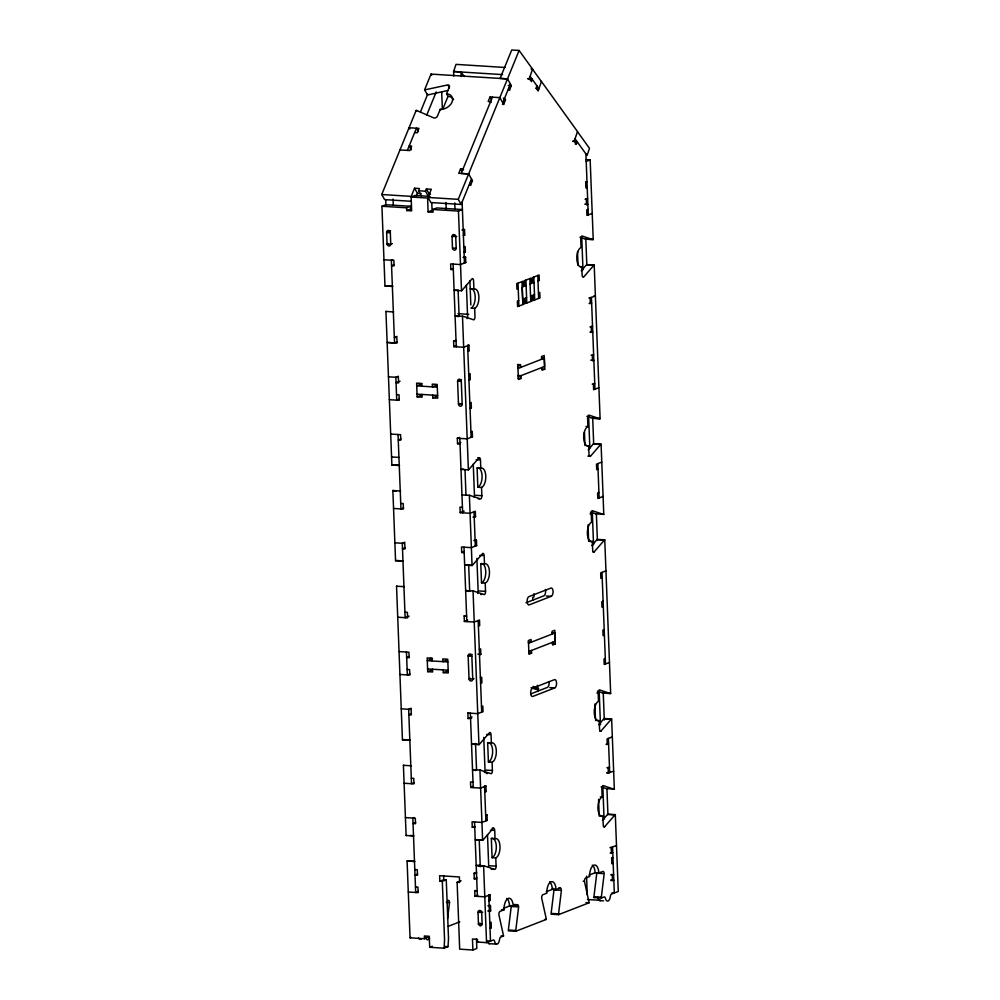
<?xml version="1.0" encoding="UTF-8"?>
<svg xmlns="http://www.w3.org/2000/svg" width="1000" height="1000" viewBox="0 0 1000 1000"><rect width="100%" height="100%" fill="white"/><g stroke="black" fill="none" stroke-linecap="round" stroke-linejoin="round"><path stroke-width="1.5" d="M444.087 948.188L444.562 939.987L442.312 881.363L446.262 879.837L448.512 938.45L448.038 946.65L444.087 948.188L429.688 947.275L429.275 936.287L424.338 935.975L424.438 938.725L410.05 937.812L407.088 861.012A2.8 1.312 -86.4 0 1 407.475 860.975M447.55 918.763L449.513 902.575A2.8 1.312 -86.4 0 0 448.1 900.337M511.087 905.487A2.8 1.312 -86.4 0 1 511.225 906.462L508.363 930.025A2.8 1.312 -86.4 0 0 508.338 930.825L515.737 931.3L546.3 919.412A2.8 1.312 -86.4 0 0 546.213 918.65L541.65 897.987A2.8 1.312 -86.4 0 1 542.863 894.725L546.812 893.188A9.8 4.588 -86.4 0 1 551.05 881.775A9.8 4.588 -86.4 0 1 556.038 889.6L559.987 888.062A2.8 1.312 -86.4 0 1 561.413 890.3L558.55 913.863A2.8 1.312 -86.4 0 0 558.525 914.663L551.112 914.2A2.8 1.312 -86.4 0 1 551.138 913.388L554 889.837A2.8 1.312 -86.4 0 0 553.725 888.413M515.737 931.3A2.8 1.312 -86.4 0 1 515.763 930.487L518.625 906.938A2.8 1.312 -86.4 0 0 517.2 904.7L514.113 904.5M596.75 872.712A2.8 1.312 -86.4 0 1 596.788 873.213L593.925 896.762A2.788 1.312 -86.4 0 0 593.9 897.562L601.312 898.037L604.087 896.95A2.8 1.312 -86.4 0 1 605.4 898.3A5.6 2.625 -86.4 0 0 608.025 901A5.6 2.625 -86.4 0 0 610.363 896.375A2.8 1.312 -86.4 0 1 611.538 894.062L618.263 891.45L615.312 814.638L607.913 814.175A2.8 1.312 -86.4 0 0 607.537 814.438L602.388 820.362M601.312 898.037A2.788 1.312 -86.4 0 1 601.337 897.225L604.188 873.675A2.8 1.312 -86.4 0 0 602.775 871.438L598.812 872.975L595.112 872.738L588.975 875.125M527.913 78.925L532.238 79.188L531.438 81.575L529.338 78.662L532.55 69.125L519.113 50.462L511.712 50L500.1 78.388L507.5 78.863L511.337 85.65L509.525 90.1L508.288 90.013M536.9 85.675L536.1 88.062L538.2 90.975L541.413 81.438L577.487 131.562L574.275 141.1L576.375 144.025L577.175 141.637L572.85 141.363M453.55 99.637A9.8 7.025 -29.5 0 0 448.025 96.35L446.587 93.8L449.425 86.737A2.812 2.013 -29.5 0 0 448.175 84.838L425.325 89.763A2.812 2.025 -29.5 0 1 424.588 89.812L427.463 94.913A2.812 2.025 -29.5 0 0 428.212 94.862L447.825 90.487M420.425 111.988L427.688 94.2M426.712 115.188L436.2 91.925M411.188 201.287L384.613 199.613L381.737 194.513L416.15 110.412A2.837 2.025 -29.4 0 1 416.825 110.55L434.125 118.05A2.8 2.013 -29.5 0 0 437.5 115.988L440.225 109.338A9.8 7.025 -29.5 0 0 452.038 102.112A9.8 7.025 -29.5 0 0 446.587 93.8M424.588 89.812L431.025 74.088L507.525 78.913M407.35 150.4L416.425 128.212L418.35 131.613M442.938 108.775L448.025 96.35M421.463 195.85L418.575 190.75L419.487 188.538L414.55 188.225L411.213 196.375L381.737 194.513M416.312 196.038L417.425 193.325L414.55 188.225M428.363 196.287L425.487 191.188L426.388 188.975L431.325 189.275L427.987 197.438L430.875 202.537L461.125 204.438L471.525 179.037M463.537 169.887L463.05 169.037L460.588 168.875L458.762 173.312L468.638 173.938L472.45 180.688L470.637 185.125L469.4 185.037M502.425 104.325L503.663 104.4L499.825 97.6L489.988 97.037L488.175 101.475L490.637 101.625L491.112 102.475M492.425 97.137L461.2 173.412L468.612 173.888M461.125 204.438L458.25 199.338L519.113 50.462M502.738 102.762L510.412 84.012M503.663 104.4L505.487 99.963L504.525 98.263L503.288 98.188M581.275 270.788L586.425 264.862A2.812 1.312 -86.4 0 1 586.8 264.6L594.2 265.075L600.1 418.675A2.8 1.312 -86.4 0 1 599.725 418.7L593.55 418.312M594.2 265.075A2.812 1.312 -86.4 0 0 593.825 265.325L583.525 277.188A2.8 1.312 -86.4 0 1 582.15 275.45L581.788 266.712A9.8 4.588 -86.4 0 1 576.812 258.888A9.8 4.588 -86.4 0 1 581.05 247.475L580.737 239.237A2.8 1.312 -86.4 0 1 581.938 235.975L592.837 239.587A2.8 1.312 -86.4 0 0 593.225 239.562L590.163 159.887L585.662 159.6M462.35 494.875A2.8 1.312 -86.4 0 0 461.962 494.913L469.75 495.35L480.65 498.963A2.8 1.312 -86.4 0 0 481.863 495.7L481.538 487.463A9.8 4.588 -86.4 0 0 485.788 476.05A9.8 4.588 -86.4 0 0 480.8 468.225L480.487 459.988A2.8 1.312 -86.4 0 0 479.062 457.75L468.762 469.6A2.8 1.312 -86.4 0 1 468.387 469.862L460.988 469.4A2.8 1.312 -86.4 0 0 461.362 469.137L463.825 469.3M588.15 449.9L593.3 443.975A2.8 1.312 -86.4 0 1 593.675 443.713L601.087 444.188L603.775 514.35A2.8 1.312 -86.4 0 1 603.4 514.375L592.5 510.763A2.8 1.312 -86.4 0 0 591.287 514.012L591.6 522.263A9.8 4.588 -86.4 0 0 587.362 533.675A9.8 4.588 -86.4 0 0 592.35 541.5L592.663 549.738A2.8 1.312 -86.4 0 0 594.087 551.975L604.388 540.112A2.8 1.312 -86.4 0 1 604.763 539.85L610.662 693.462A2.8 1.312 -86.4 0 1 610.275 693.487L604.113 693.1M587.938 456.15L590.413 456.3L600.712 444.438A2.8 1.312 -86.4 0 1 601.087 444.188M591.825 545.575L596.987 539.65A2.8 1.312 -86.4 0 1 597.35 539.388L604.763 539.85M477.812 865.413L483.988 865.8L494.875 869.425A2.8 1.312 -86.4 0 0 496.087 866.162L495.775 857.925A9.8 4.588 -86.4 0 0 500.012 846.513A9.8 4.588 -86.4 0 0 495.037 838.688L494.725 830.438A2.8 1.312 -86.4 0 0 493.3 828.213L483 840.062A2.8 1.312 -86.4 0 1 482.625 840.325L475.213 839.862A2.8 1.312 -86.4 0 0 475.588 839.6L481.763 839.987M598.713 724.688L603.862 718.763A2.8 1.312 -86.4 0 1 604.237 718.5L611.638 718.962L614.338 789.137A2.8 1.312 -86.4 0 1 613.95 789.163L603.062 785.55A2.8 1.312 -86.4 0 0 601.85 788.8L602.163 797.05A9.8 4.588 -86.4 0 0 597.925 808.462A9.8 4.588 -86.4 0 0 602.9 816.287L603.212 824.525A2.8 1.312 -86.4 0 0 604.637 826.762L614.938 814.9A2.8 1.312 -86.4 0 1 615.312 814.638M599.725 731.012L600.962 731.087L611.263 719.225A2.8 1.312 -86.4 0 1 611.638 718.962M392.65 286.238A2.8 1.312 -86.4 0 1 392.362 286.413L384.963 285.95L381.938 206.25L385.887 204.725L410.575 206.275L410.675 209.025L406.725 210.562L406.625 207.812L410.575 206.275M406.725 210.562L411.662 210.875L411.125 197L415.075 195.463L430.037 196.4M432.95 209.475L436.9 207.938L462.4 209.55L458.45 211.075L432.95 209.475L433.05 212.225L428.113 211.912L427.587 198.038L411.125 197M428.113 211.912L432.062 210.375L431.775 202.662M390.588 230.837L386.6 232.512L390.3 232.738M586.213 161.425L590.163 159.887M387.038 243.962L390.737 244.188L390.337 232.6A2.1 1.812 68.8 0 0 388.413 230.425A2.1 1.812 68.8 0 0 386.637 232.362L387.038 243.962L388.062 243.438M391.763 243.663L390.775 244.05A2.1 1.812 68.8 0 1 389.012 246A2.1 1.812 68.8 0 1 387.075 243.812M390.737 244.188L392.062 243.675M463.387 235.55L464.712 235.037L464.5 229.537L461.95 229.975M392.675 259.713L391.35 260.225L394.538 342.925L387.125 342.463L397.05 343.062L396.838 337.562L394.363 337.413L397 336.388M455 235.338L452.038 236.612L452.488 248.062L456.188 248.3L455.737 236.725A2.1 1.812 68.8 0 0 453.812 234.55A2.1 1.812 68.8 0 0 452.038 236.5L456.725 236.462M587.225 187.425L585.887 187.938L585.675 182.438L587 181.925L585.763 181.85M394.25 264.675L391.613 265.7L394.075 265.85L393.862 260.363L383.95 259.75M463.825 247L465.15 246.488L465.363 251.988L464.05 252.5M585.1 199.312L587.663 198.875L585.812 198.75M453.312 269.587L450.838 269.438L450.637 263.938L460.5 264.562L465.775 262.512L465.562 257.025L463.013 257.45M588.05 209.412L586.737 209.925L586.95 215.413L592.212 213.375M450.838 269.438L453.475 268.412M518.237 288.675L516.925 289.188L516.712 283.688L523.3 281.125L523.513 286.625L522.2 287.137L522.65 299.037L523.975 298.525L524.175 304.025L517.6 306.588L517.388 301.087L518.7 300.575M526.15 285.6L524.825 286.112L524.612 280.613L531.2 278.05L531.413 283.55L530.1 284.062M534.05 282.525L532.737 283.038L532.525 277.55L539.1 274.988L539.312 280.475L538 280.988M394.538 342.925L397.163 341.9M526.6 297.512L525.288 298.025L525.5 303.512L532.087 300.95L531.875 295.462L530.55 295.975M534.5 294.438L533.188 294.95L533.4 300.438L539.987 297.887L539.775 292.387L538.462 292.9M467.837 351.225L469.162 350.712L468.95 345.225L463.675 347.262L453.812 346.65L453.6 341.15L455.788 340.3M453.812 346.65L456.662 345.538M588.888 298.038L595.388 296.075L593.913 295.975M398.488 376.25L395.85 377.275L396.737 400.175L399.363 399.15M589.1 303.538L591.65 303.1L590.413 303.025M400.062 381.213L396.112 382.75L398.575 382.912L398.363 377.413L388.45 376.8M436.312 385.325L432.362 386.863L432.25 384.113L437.188 384.425L437.713 398.175L432.775 397.863L432.675 395.112M468.738 374.588L470.062 374.075L470.275 379.562L468.95 380.075M590 326.9L592.55 326.463L591.312 326.388M421.662 386.188L421.562 383.45L416.625 383.137L417.15 396.875L421.1 395.337M461.55 379.613L457.6 381.15L458.475 404.05A2.1 1.812 68.8 0 0 460.412 406.225A2.1 1.812 68.8 0 0 462.175 404.275L461.3 381.388A2.1 1.812 68.8 0 0 459.363 379.2A2.1 1.812 68.8 0 0 457.6 381.15L461.3 381.388M590.212 332.388L592.762 331.962L590.288 331.8M432.775 397.863L436.725 396.325M517.638 367.25L520.6 367.438L520.5 364.7L517.863 365.712L518.387 379.462L521.025 378.438L520.913 375.688L517.95 375.5M517.95 368.462L544.288 358.225L544.612 366.475L518.263 376.712M541.675 359.25L541.575 356.5L544.2 355.475L544.738 369.212L542.1 370.238L541.987 367.5M459.787 403.537L458.475 404.05L462.175 404.275M469.837 402.975L471.15 402.463L471.362 407.962L470.037 408.475M591.087 355.288L593.638 354.862L592.413 354.775M400.938 438.975L398.3 440L400.775 440.15L400.562 434.663L390.65 434.05M391.525 456.95L398.975 457.4M470.938 431.825L472.262 431.325L472.463 436.812L467.2 438.862L457.325 438.237L457.537 443.738L460.012 443.888M592.2 384.137L594.75 383.713L593.513 383.625M457.325 438.237L459.525 437.388M598.913 387.675L593.638 389.712L593.438 384.225M457.537 443.738L460.838 442.45M403.587 507.9L400.95 508.925L398.05 434.525M462.438 507.325L459.975 507.163L460.188 512.663L464.137 511.125M601.775 462.088L596.5 464.137L596.712 469.637L598.025 469.125L596.8 469.05M404.913 542.25L402.275 543.275L405.138 617.7L409.087 616.163M460.188 512.663L470.062 513.288L475.325 511.238L475.538 516.737L472.987 517.163M405.125 547.75L402.488 548.775L404.95 548.925L404.738 543.425L394.875 542.812M464.188 552.663L461.712 552.5L461.5 547.013L471.375 547.638L476.65 545.588L476.438 540.087L473.888 540.525M598.925 492.475L597.612 492.987L597.825 498.488L603.088 496.438M461.712 552.5L464.35 551.487M478.4 626.013L479.712 625.5L479.5 620L474.237 622.05L464.363 621.438L464.15 615.938L464.812 615.675M464.363 621.438L467.663 620.15M605.95 570.862L600.675 572.913L600.887 578.4L602.212 577.888M525.988 602.775L543.825 595.85A4.2 1.963 -86.4 0 0 545.438 589.487M551.225 596.312L529.275 604.85A4.2 1.963 -86.4 0 1 527.137 601.487A4.2 1.963 -86.4 0 1 528.962 596.6L550.913 588.075A4.2 1.963 -86.4 0 1 553.05 591.425A4.2 1.963 -86.4 0 1 551.225 596.312L546.287 596M409.3 656.513L406.662 657.537L409.125 657.7L408.925 652.2L399.05 651.575M409.963 673.913L407.337 674.938L406.45 652.038M446.863 660.113L442.912 661.65L442.812 658.9L447.738 659.212L448.275 672.95L443.338 672.65L443.225 669.9M479.3 649.375L480.613 648.863L480.825 654.35L479.513 654.862M603.1 601.25L601.788 601.763L602 607.25L603.312 606.75M432.212 660.975L432.113 658.225L427.175 657.925L427.7 671.663L431.65 670.125M472.1 654.4L468.15 655.938L469.038 678.838A2.1 1.812 68.8 0 0 470.962 681.012A2.1 1.812 68.8 0 0 472.738 679.062L474.05 678.55M443.338 672.65L447.287 671.112M528.5 643.25L554.85 633.013L555.163 641.25L528.825 651.5M531.475 650.475L531.575 653.225L528.95 654.25L528.413 640.5L531.05 639.475L531.163 642.225L528.2 642.038M552.225 634.038L552.125 631.287L554.763 630.262L555.288 644L552.65 645.025L552.55 642.275M470.35 678.325L469.038 678.838L472.738 679.062L471.85 656.175A2.1 1.812 68.8 0 0 469.925 653.988A2.1 1.812 68.8 0 0 468.15 655.938L471.85 656.175M480.387 677.763L481.7 677.25L481.912 682.75L480.6 683.263M604.2 629.637L602.875 630.15L603.088 635.65L604.412 635.138M411.287 708.263L408.65 709.287L411.512 783.713L414.15 782.688M411.5 713.763L408.862 714.788L411.325 714.938L411.125 709.45L401.25 708.825M481.5 706.612L482.812 706.1L483.025 711.6L477.75 713.65L467.887 713.025L468.1 718.525L471.55 718.3M605.3 658.5L603.987 659.013L604.2 664.5L609.462 662.45M467.887 713.025L468.537 712.775M530.875 693.838L547.337 687.438A4.2 1.963 -86.4 0 0 549.1 681.812M468.1 718.525L472.05 716.988M554.75 687.913L532.8 696.438A4.2 1.963 -86.4 0 1 530.662 693.088A4.2 1.963 -86.4 0 1 532.475 688.2L554.425 679.663A4.2 1.963 -86.4 0 1 556.562 683.012A4.2 1.963 -86.4 0 1 554.75 687.913L549.812 687.6M473 782.113L470.538 781.95L470.737 787.45L473.375 786.425M484.775 792.025L486.1 791.525L485.887 786.025L480.613 788.075L470.737 787.45M612.325 736.875L607.062 738.925L607.275 744.425L606.038 744.338M414.15 817.55L412.825 818.062L415.688 892.487L418.325 891.462M607.275 744.425L608.587 743.913L607.35 743.825M415.675 822.537L413.038 823.55L415.513 823.713L415.3 818.213L405.425 817.588M485.675 815.387L486.987 814.875L487.2 820.375L481.938 822.425L472.062 821.8L472.275 827.288L474.738 827.45M606.938 767.7L609.487 767.262M607.137 773.2L613.65 771.225M472.275 827.288L474.913 826.263M417.65 874.05L415.025 875.075L417.488 875.238L417.275 869.737L414.812 869.587M476.463 938.85L476.838 948.462L472.887 950L459.688 949.163L457.113 882.3L459.588 882.463L459.375 876.963L439.625 875.713L439.837 881.213L443.787 879.675L446.262 879.837M476.725 878.975L474.25 878.812L474.038 873.325L476.675 872.3M457.113 882.3L461.062 880.763M474.25 878.812L476.887 877.788M488.95 900.8L490.275 900.288L490.062 894.788L484.787 896.838L474.925 896.213L474.712 890.725L475.375 890.462M474.925 896.213L477.775 895.113M610 847.613L616.5 845.65M610.212 853.112L612.762 852.675L611.525 852.6M410.05 937.812L411.037 937.425M480.962 911.25L478 912.4L478.5 924.525L480.375 926.025L482.137 924.75L481.712 912.638A2.1 1.812 68.7 0 0 479.775 910.462A2.1 1.812 68.7 0 0 478 912.4L482.7 912.25M448.088 926.375L459.725 921.85M487.912 905.763L490.462 905.325L490.675 910.825L488.113 911.263M424.438 938.725L428.387 937.188M552.2 889.062L553.188 888.675M503.4 908.388L509.55 906L513.25 906.237L517.2 904.7M546.188 891.762L552.337 889.375L556.038 889.6M513.25 906.237A9.8 4.588 -86.4 0 0 508.275 898.413A9.8 4.588 -86.4 0 0 504.025 909.812L500.075 911.35A2.8 1.312 -86.4 0 0 498.862 914.613L503.425 935.288A2.8 1.312 -86.4 0 1 503.512 936.05L500.737 937.125A2.8 1.312 -86.4 0 0 499.562 939.438A5.6 2.625 -86.4 0 1 497.225 944.075A5.6 2.625 -86.4 0 1 494.6 941.375A2.8 1.312 -86.4 0 0 493.288 940.025L486.55 942.638L477.5 942.062L477.4 939.325L472.463 939.013L472.887 950M479.762 923.337L478.45 923.85L482.15 924.087M478.462 924.188L480.438 923.425M489.787 922.788L491.112 922.275L491.325 927.763L490.012 928.275M611.062 875.1L613.625 874.663L611.15 874.5M429.688 947.275L432.325 946.25M611.275 880.588L613.825 880.163L610.737 879.963M477.5 942.062L478.488 941.688M593.9 897.562L594.6 897.3M558.525 914.663L589.075 902.788A2.8 1.312 -86.4 0 0 589 902.025L584.438 881.35A2.8 1.312 -86.4 0 1 585.65 878.088L589.6 876.562A9.8 4.588 -86.4 0 1 593.837 865.15A9.8 4.588 -86.4 0 1 598.812 872.975M531.062 69.025L532.55 69.125M504.975 67.463L456.012 64.375L453.6 71.525L502.562 74.612M464.312 76.562L460.988 71.938L453.587 71.463L453.762 76.075M528.1 78.587L529.338 78.662M508.25 85.463L511.337 85.65M536.15 88.5L538.975 88.675L530.112 76.35M504.25 99.887L505.487 99.963M409.025 127.75L418.938 128.35L417.125 132.787L414.65 132.637M573.038 141.025L574.275 141.1M575.138 143.938L576.375 144.025M399.938 149.938L409.862 150.55L411.675 146.1L409.212 145.95L411.362 149.775M471.213 180.6L472.45 180.688M418.575 190.75L425.487 191.188M417.425 193.325L421.125 193.55M430.525 194.15L429.275 194.075L426.388 188.975M584.775 204.175L587.863 204.375L586.538 204.887L586.325 199.387M427.987 197.438L458.25 199.338M381.938 206.25L406.625 207.812M463.275 229.462L464.5 229.537M593.225 239.562L585.812 239.088A2.8 1.312 -86.4 0 1 585.438 239.125L579.987 237.312M585.438 239.125L591.6 239.513M463.488 234.963L464.712 235.037M464.137 251.9L465.363 251.988M464.325 256.938L465.562 257.025M587.663 264.938L593.825 265.325M579.938 266.588L581.788 266.712M464.538 262.438L465.775 262.512M473.925 289.113L470.225 288.875A9.8 4.588 -86.4 0 1 475.2 296.7A9.8 4.588 -86.4 0 1 470.962 308.113L474.663 308.35A9.8 4.588 -86.4 0 0 478.9 296.938A9.8 4.588 -86.4 0 0 473.925 289.113L473.562 280.375A2.8 1.312 -86.4 0 0 472.188 278.637L461.887 290.487A2.8 1.312 -86.4 0 1 461.512 290.75L454.1 290.287A2.8 1.312 -86.4 0 0 454.475 290.025M386.562 285.763L392.738 286.15M455.712 290.1L456.95 290.188M531.888 299.762L534.7 299.938L533.825 277.038M523.975 302.825L526.8 303.012L525.925 280.113M457.95 313.663L468.75 314.337M399.562 465.337A2.8 1.312 -86.4 0 1 399.288 465.513L391.887 465.037L385.938 311.45L393.338 311.925A2.8 1.312 -86.4 0 1 393.625 311.875M474.663 308.35L474.975 316.588A2.8 1.312 -86.4 0 1 473.762 319.85L462.875 316.238A2.8 1.312 -86.4 0 0 462.488 316.262L455.087 315.8A2.8 1.312 -86.4 0 1 455.462 315.763L458.188 316.675M453.6 341.15L456.062 341.3M467.713 345.138L468.95 345.225M467.925 350.637L469.162 350.712M590.763 360.163L593.85 360.35L592.537 360.863L592.325 355.363M541.475 358.05L544.288 358.225M517.537 364.513L520.5 364.7M541.775 369.038L544.738 369.212M468.825 374L470.062 374.075M518.062 378.25L521.025 378.438M469.038 379.487L470.275 379.562M419.525 383.675L422 383.837L416.725 385.875L437.287 387.175M417.038 394.125L437.612 395.425M396.562 394.663L399.038 394.812L399.237 400.312L389.325 399.7M417.15 396.875L422.088 397.188L421.975 394.438M470.125 407.887L471.362 407.962M600.1 418.675L592.7 418.2A2.8 1.312 -86.4 0 1 592.312 418.237L586.875 416.425M586.075 426.475L587.925 426.587L587.612 418.35A2.8 1.312 -86.4 0 1 588.825 415.087L599.725 418.7M593.3 443.975L599.475 444.363M471.238 436.737L472.463 436.812M586.812 445.7L588.675 445.825L588.987 454.062A2.8 1.312 -86.4 0 0 590.413 456.3M477.825 457.663L479.062 457.75M476.163 459.712L479.25 459.9M481.538 487.463L477.837 487.225L477.1 467.987L480.8 468.225M398.425 465.163L392.25 464.775A2.8 1.312 -86.4 0 1 391.887 465.037M475.688 495.312L481.863 495.7M403.338 560.925A2.8 1.312 -86.4 0 1 402.962 561.188L395.562 560.712L392.863 490.55L400.65 490.988A2.8 1.312 -86.4 0 0 400.262 491.012M478.175 498.812L479.412 498.888M590.55 512.1L595.988 513.913A2.8 1.312 -86.4 0 0 596.375 513.875L603.775 514.35M590.05 513.938L591.287 514.012M400.737 503.425L403.212 503.587L403.425 509.075L393.55 508.462M474.3 516.65L475.538 516.737M596.987 539.65L603.15 540.037M592.35 541.5L588.638 541.263L588.013 524.875M475.2 540.013L476.438 540.087M592.85 551.9L594.087 551.975M475.412 545.513L476.65 545.588M479.85 555.388L482.925 555.575M485.225 583.138L481.512 582.9L480.775 563.663L484.475 563.9A9.8 4.588 -86.4 0 1 489.462 571.725A9.8 4.588 -86.4 0 1 485.225 583.138L485.538 591.375A2.8 1.312 -86.4 0 1 484.325 594.637L473.425 591.013L465.637 590.588A2.8 1.312 -86.4 0 1 466.025 590.55L468.75 591.462M402.1 560.837L395.925 560.45A2.8 1.312 -86.4 0 1 395.562 560.712M471.2 565.2L465.037 564.812A2.8 1.312 -86.4 0 1 464.663 565.075L472.062 565.538A2.8 1.312 -86.4 0 0 472.438 565.275L482.738 553.425A2.8 1.312 -86.4 0 1 484.162 555.662L484.475 563.9M479.363 590.988L485.538 591.375M410.213 740.037A2.8 1.312 -86.4 0 1 409.837 740.3L402.438 739.825L396.538 586.225L404.325 586.663A2.8 1.312 -86.4 0 0 403.938 586.688M480.625 594.4L481.85 594.487M404.925 612.2L407.388 612.35L407.6 617.85L397.725 617.225M464.15 615.938L466.625 616.087M552.025 632.837L554.85 633.013M552.325 643.812L555.288 644M528.612 653.037L531.575 653.225M477.863 654.163L480.825 654.35M430.087 658.462L432.55 658.625L427.287 660.662L447.85 661.963M427.6 668.913L448.162 670.212M407.125 669.45L409.588 669.6L409.8 675.1L399.925 674.475M427.7 671.663L432.638 671.975L432.537 669.225M610.662 693.462L603.25 692.987A2.8 1.312 -86.4 0 1 602.875 693.025L597.425 691.213M535 688.737L538.7 688.975L534.15 688.637A2.8 1.312 -86.4 0 1 533.763 688.662L531.05 687.763M596.938 693.05L598.175 693.125A2.8 1.312 -86.4 0 1 599.375 689.875L610.275 693.487M603.862 718.763L610.037 719.15M595.525 720.375L599.225 720.612L599.538 728.85A2.8 1.312 -86.4 0 0 600.962 731.087M486.725 734.5L489.812 734.688M492.1 762.25L488.4 762.013L487.663 742.775L491.362 743.012A9.8 4.588 -86.4 0 1 496.337 750.837A9.8 4.588 -86.4 0 1 492.1 762.25L492.413 770.487A2.8 1.312 -86.4 0 1 491.2 773.75L480.312 770.125L472.525 769.7A2.8 1.312 -86.4 0 1 472.9 769.663L475.625 770.575M408.975 739.95L402.812 739.562A2.8 1.312 -86.4 0 1 402.438 739.825M478.088 744.312L471.912 743.925A2.8 1.312 -86.4 0 1 471.538 744.188L478.95 744.65A2.8 1.312 -86.4 0 0 479.325 744.388L489.625 732.537A2.8 1.312 -86.4 0 1 491.05 734.775L491.362 743.012M606.875 772.588L609.7 772.763L608.375 738.413M486.25 770.1L492.413 770.487M413.888 835.713A2.8 1.312 -86.4 0 1 413.512 835.975L406.112 835.5L403.413 765.337L411.2 765.775A2.8 1.312 -86.4 0 0 410.825 765.8M486.262 773.438L487.5 773.512M601.1 786.888L606.55 788.7A2.8 1.312 -86.4 0 0 606.925 788.662L614.338 789.137M411.3 778.213L413.762 778.375L413.975 783.863L404.1 783.25M484.65 785.95L485.887 786.025M600.312 796.938L602.163 797.05M484.862 791.438L486.1 791.525M607.537 814.438L613.713 814.825M602.9 816.287L599.2 816.05L598.562 799.375M485.763 814.8L486.987 814.875M603.4 826.688L604.637 826.762M485.975 820.288L487.2 820.375M492.062 828.125L493.3 828.213M490.4 830.175L493.488 830.362M495.775 857.925L492.075 857.688L491.337 838.45L495.037 838.688M410.188 835.475L412.65 835.625M611.725 857.638L612.962 857.712L611.638 858.225L611.85 863.725L613.188 863.213L611.95 863.125M489.925 865.775L496.087 866.162M408.713 861.062L414.875 861.45A2.8 1.312 -86.4 0 0 414.5 861.475L407.088 861.012M483.988 865.8A2.8 1.312 -86.4 0 0 483.6 865.837L476.2 865.375A2.8 1.312 -86.4 0 1 476.575 865.337M596.788 873.213L602.962 873.6M491.175 869.188L493.65 869.35M474.038 873.325L476.512 873.475M583.2 881.275L584.438 881.35M558.75 887.987L559.987 888.062M439.837 881.213L442.312 881.363M611.987 892.837L614.312 892.975L612.55 847.188M554 889.837L560.175 890.225M595.163 896.838L601.337 897.225M415.475 886.988L417.95 887.138L418.162 892.638L408.288 892.013M474.712 890.725L477.175 890.875M587.45 899.513L600.65 900.337M599.825 900.588L603.525 900.825M488.825 894.712L490.062 894.788M586 902.588L589.075 902.788M489.038 900.212L490.275 900.288M446.438 902.375L449.513 902.575M511.225 906.462L517.388 906.85M501.562 909.663L504.025 909.812M552.375 913.462L558.55 913.863M488.212 910.662L490.675 910.825M545.062 919.338L546.3 919.412M490.1 927.688L491.325 927.763M509.588 930.1L515.763 930.487M501.037 935.888L503.512 936.05M488.038 940.95L490.5 941.1L488.75 895.3M489.025 943.662L496.425 944.125M445.163 946.462L448.038 946.65M395.962 491.425L393.237 490.513A2.8 1.312 -86.4 0 0 392.863 490.55M533 686.413L538.45 688.225M477.938 865.788L480.662 866.7M532.513 69.2L541.388 81.525M577.463 131.637L589.475 148.338L587.062 155.488L575.05 138.8M508.562 88.4L509.525 90.1M489.988 97.037L491.425 99.588M448.325 85.787L449.475 87.825M431.025 74.088L431.737 75.362M440.225 109.338L440.7 110.188M469.675 183.425L470.637 185.125M460.588 168.875L461.55 170.575M416.15 110.412L416.637 111.263M409.062 127.725L409.787 129M585.913 153.787L588.263 214.9M591.438 297.613L594.963 389.2M597.825 463.625L599.138 497.975M602 572.4L605.513 663.988M590.125 298.125L590.337 303.612M591.237 326.975L591.438 332.475M608.162 767.775L608.375 773.275M611.237 847.7L611.45 853.188M612.288 875.175L612.5 880.675M585.8 238.663L586.825 265.163M592.675 417.45L593.675 443.75M596.375 513.85L597.388 540.15M603.225 692.237L604.3 720.088M606.925 788.525L607.925 814.613M581.725 237.087L582.987 269.825M588.6 415.887L589.85 448.375M592.238 510.737L593.55 544.775M599.212 692.225L600.462 724.712M602.85 787L604.087 819.212M598.175 693.125L598.488 701.375A9.8 4.588 -86.4 0 0 594.25 712.788A9.8 4.588 -86.4 0 0 599.225 720.612M577.513 251.513L578.05 265.413M584.45 432.05L584.963 445.588M594.888 703.988L595.475 719.1M586.55 876.188L587.263 894.85M537.775 275.5L538.65 298.4M529.875 278.575L530.75 301.475M521.975 281.65L522.85 304.538M533.888 593.775L534 596.888L532.688 597.4L532.788 600.15M537.4 685.238L537.638 691.425M518.025 283.175L518.9 306.075M469.9 280.637L470.838 304.913M460.988 71.938L461.163 76.55M466.388 285.062L467.575 316.125A2.8 1.312 -86.4 0 1 467.062 318.663M473.263 464.175L474.45 495.238A2.8 1.312 -86.4 0 1 474.15 497.325M476.875 558.3L478.137 590.913A2.8 1.312 -86.4 0 1 477.625 593.438M483.762 737.412L485.012 770.025A2.8 1.312 -86.4 0 1 484.5 772.55M487.5 834.638L488.688 865.7A2.8 1.312 -86.4 0 1 488.525 867.288M462.113 201.912L464.45 263.025M467.638 345.737L471.15 437.325M474.012 511.75L475.325 546.1M478.188 620.513L481.712 712.113M484.562 786.538L485.887 820.888M458.45 211.075L461.512 290.75M462.488 316.262L468.387 469.862M472.062 565.538L469.375 495.375A2.8 1.312 -86.4 0 1 469.75 495.35M478.95 744.65L473.05 591.05A2.8 1.312 -86.4 0 1 473.425 591.013M482.625 840.325L479.925 770.163A2.8 1.312 -86.4 0 1 480.312 770.125M483.6 865.837L486.55 942.638M454.762 202.925L454.988 208.85M458.1 289.887L459.125 316.388M465.025 470.2L465.975 494.95M468.675 565.05L469.688 591.35M475.525 743.438L476.538 769.737M479.225 839.725L480.225 865.8M453.1 264.1L456.275 346.8M459.8 438.4L462.65 512.812M463.975 547.163L466.838 621.587M470.35 713.188L473.212 787.6M474.525 821.95L477.388 896.375M441.7 91.9L442.35 108.812M445.95 202.537L446.238 210.212M443.638 875.55L443.787 879.675M393.075 199.025L393.288 204.95M385.725 200.037L385.938 205.975M429.6 938.112A5.6 2.625 -86.4 0 1 425.487 937.013M421.475 938.7A5.6 2.625 -86.4 0 1 418.512 937.85M385.325 285.688A2.8 1.312 -86.4 0 1 384.963 285.95M385.938 311.45A2.8 1.312 -86.4 0 1 386.325 311.425M396.538 586.225A2.8 1.312 -86.4 0 1 396.912 586.188M406.488 835.238A2.8 1.312 -86.4 0 1 406.112 835.5M403.413 765.337A2.8 1.312 -86.4 0 1 403.8 765.3M506.725 898.425A9.8 4.588 -86.4 0 1 509.55 906M549.513 881.8A9.8 4.588 -86.4 0 1 552.337 889.375M592.3 865.163A9.8 4.588 -86.4 0 1 595.112 872.738M597.775 897.188A2.8 1.312 -86.4 0 1 597.987 897.837A5.6 2.625 -86.4 0 0 600.612 900.537M489.812 943.6A5.6 2.625 -86.4 0 1 487.188 940.9M487.663 742.775A9.8 4.588 -86.4 0 1 492.638 750.6A9.8 4.588 -86.4 0 1 488.4 762.013M491.337 838.45A9.8 4.588 -86.4 0 1 496.312 846.275A9.8 4.588 -86.4 0 1 492.075 857.688M477.1 467.987A9.8 4.588 -86.4 0 1 482.088 475.812A9.8 4.588 -86.4 0 1 477.837 487.225M480.775 563.663A9.8 4.588 -86.4 0 1 485.763 571.487A9.8 4.588 -86.4 0 1 481.512 582.9M588.675 445.825A9.8 4.588 -86.4 0 1 583.688 438A9.8 4.588 -86.4 0 1 587.925 426.587M456.188 248.175A2.1 1.812 68.8 0 1 454.412 250.125A2.1 1.812 68.8 0 1 452.475 247.938"/></g></svg>
